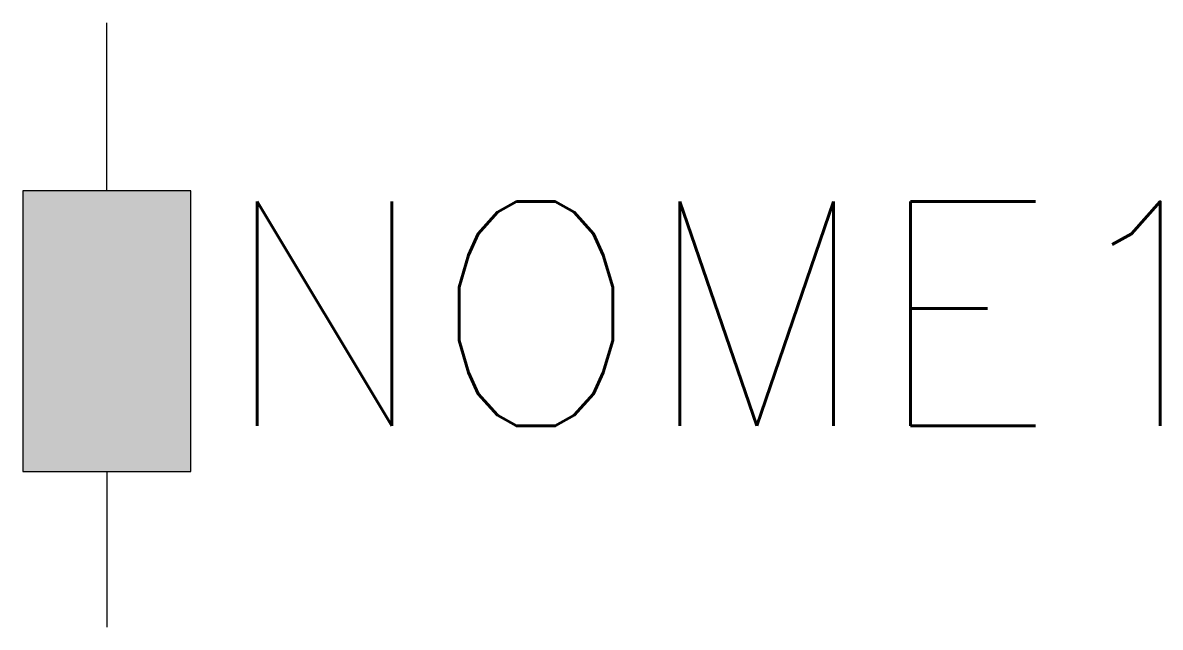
# Model space of a CAD drawing. Extents: x 269.2 to 279.4, y 177.2 to 182.6.
import ezdxf
from ezdxf.enums import TextEntityAlignment as Align

# ---------------------------------------------------------------- set-up
doc = ezdxf.new("R2010")
doc.units = 0
doc.header["$MEASUREMENT"] = 0
doc.layers.get('0').update_dxf_attribs({"linetype": 'CONTINUOUS'})
doc.styles.add('ROMANS', font='romans')

# ---------------------------------------------------------------- blocks, each defined once
blk = doc.blocks.new('RETANG')
at = {"color": 0}
blk.add_lwpolyline([(2.5, 0), (2.5, 1.5), (0, 1.5), (0, 0)], close=True, dxfattribs=at)
blk.add_solid([(0, 0), (0, 1.5), (2.5, 0), (2.5, 1.5)], dxfattribs=at)

msp = doc.modelspace()

# ---------------------------------------------------------------- linework, layer by layer
for p, q in [((270, 181.095), (270, 182.595)), ((270, 178.595), (270, 177.205))]:
    msp.add_line(p, q)

# ---------------------------------------------------------------- block references
at = {"rotation": 270}
msp.add_blockref('RETANG', (269.25, 181.095), dxfattribs=at)

# ---------------------------------------------------------------- texts
at = {"style": 'ROMANS'}
msp.add_attdef('NOME1', text='', height=2, dxfattribs=at).set_placement((271, 180), align=Align.MIDDLE_LEFT)

doc.saveas('drawing.dxf')
